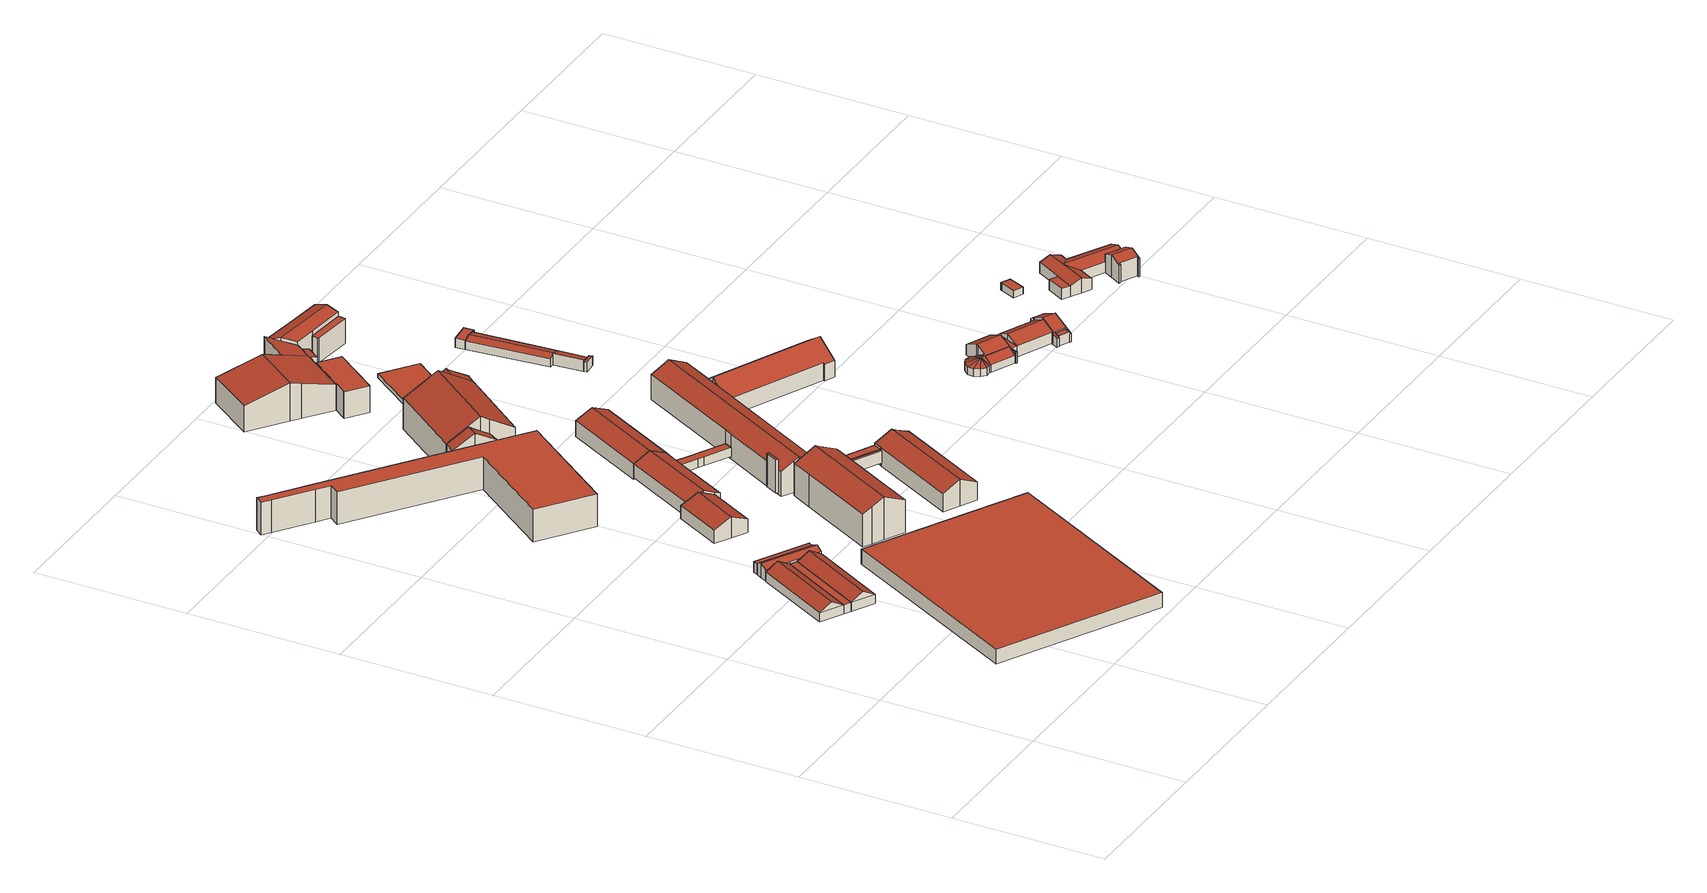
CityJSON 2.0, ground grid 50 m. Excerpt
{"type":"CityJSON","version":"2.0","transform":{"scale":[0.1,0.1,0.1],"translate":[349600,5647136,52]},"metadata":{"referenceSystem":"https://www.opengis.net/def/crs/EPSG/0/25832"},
"CityObjects":{
"building1":{"type":"Building","attributes":{"Geometrietyp2DReferenz":"3000","Gemeindeschluessel":"05315000","function":"31001_2741","roofType":"3100","measuredHeight":5.36,"storeysAboveGround":1},"address":[{"country":"Germany","locality":"Köln","thoroughfareNumber":"10","thoroughfareName":"Carl-von-Linné-Weg"}],"geometry":[{"type":"Solid","lod":"2","boundaries":[[[[0,1,2,3]],[[4,5,1,0]],[[6,7,5,4]],[[3,2,7,6]],[[0,8,4]],[[6,9,3]],[[3,9,8,0]],[[4,8,9,6]],[[1,5,7,2]]]],"semantics":{"surfaces":[{"type":"WallSurface"},{"type":"RoofSurface"},{"type":"GroundSurface"}],"values":[[0,0,0,0,0,0,1,1,2]]}}]},
"building2":{"type":"Building","attributes":{"Geometrietyp2DReferenz":"3000","Gemeindeschluessel":"05315000","function":"31001_2741","roofType":"1000","measuredHeight":3.08},"address":[{"country":"Germany","locality":"Köln","thoroughfareNumber":"10","thoroughfareName":"Carl-von-Linné-Weg"}],"geometry":[{"type":"Solid","lod":"2","boundaries":[[[[10,11,12,3]],[[13,14,11,10]],[[0,15,14,13]],[[3,12,15,0]],[[13,10,3,0]],[[11,14,15,12]]]],"semantics":{"surfaces":[{"type":"WallSurface"},{"type":"RoofSurface"},{"type":"GroundSurface"}],"values":[[0,0,0,0,1,2]]}}]},
"building3":{"type":"Building","attributes":{"Geometrietyp2DReferenz":"3000","Gemeindeschluessel":"05315000","function":"31001_2741","roofType":"3100","measuredHeight":5.38,"storeysAboveGround":1},"address":[{"country":"Germany","locality":"Köln","thoroughfareNumber":"10","thoroughfareName":"Carl-von-Linné-Weg"}],"geometry":[{"type":"Solid","lod":"2","boundaries":[[[[16,17,18,19]],[[13,20,17,16]],[[10,21,20,13]],[[19,18,21,10]],[[16,22,13]],[[10,23,19]],[[19,23,22,16]],[[13,22,23,10]],[[17,20,21,18]]]],"semantics":{"surfaces":[{"type":"WallSurface"},{"type":"RoofSurface"},{"type":"GroundSurface"}],"values":[[0,0,0,0,0,0,1,1,2]]}}]},
"building4":{"type":"Building","attributes":{"Geometrietyp2DReferenz":"3000","Gemeindeschluessel":"05315000","function":"31001_2000","roofType":"3100","measuredHeight":4.82,"storeysAboveGround":1},"address":[{"country":"Germany","locality":"Köln","thoroughfareNumber":"10","thoroughfareName":"Carl-von-Linné-Weg"}],"geometry":[{"type":"Solid","lod":"2","boundaries":[[[[24,25,12,26]],[[27,28,25,24]],[[29,30,28,27]],[[31,32,30,29]],[[33,34,32,31]],[[35,36,34,33]],[[37,11,36,35]],[[26,12,11,37]],[[24,26,37,35,33,27]],[[31,29,27,33]],[[25,28,30,32,34,36,11,12]]]],"semantics":{"surfaces":[{"type":"WallSurface"},{"type":"RoofSurface"},{"type":"GroundSurface"}],"values":[[0,0,0,0,0,0,0,0,1,1,2]]}}]},
"building5":{"type":"Building","attributes":{"Geometrietyp2DReferenz":"3000","Gemeindeschluessel":"05315000","function":"31001_2000","roofType":"1000","measuredHeight":3.41,"storeysAboveGround":1},"address":[{"country":"Germany","locality":"Köln","thoroughfareNumber":"10","thoroughfareName":"Carl-von-Linné-Weg"}],"geometry":[{"type":"Solid","lod":"2","boundaries":[[[[38,39,40,41]],[[42,32,39,38]],[[43,30,32,42]],[[41,40,30,43]],[[42,38,41,43]],[[39,32,30,40]]]],"semantics":{"surfaces":[{"type":"WallSurface"},{"type":"RoofSurface"},{"type":"GroundSurface"}],"values":[[0,0,0,0,1,2]]}}]},
"building6":{"type":"Building","attributes":{"Geometrietyp2DReferenz":"3000","Gemeindeschluessel":"05315000","function":"31001_2740","roofType":"1000","measuredHeight":4.87,"storeysAboveGround":1},"address":[{"country":"Germany","locality":"Köln","thoroughfareNumber":"10","thoroughfareName":"Carl-von-Linné-Weg"}],"geometry":[{"type":"Solid","lod":"2","boundaries":[[[[44,45,46,47]],[[48,49,45,44]],[[50,51,49,48]],[[47,46,51,50]],[[48,44,47,50]],[[45,49,51,46]]]],"semantics":{"surfaces":[{"type":"WallSurface"},{"type":"RoofSurface"},{"type":"GroundSurface"}],"values":[[0,0,0,0,1,2]]}}]},
"building7":{"type":"Building","attributes":{"Geometrietyp2DReferenz":"3000","Gemeindeschluessel":"05315000","function":"31001_3024","roofType":"1000","measuredHeight":10.84,"storeysAboveGround":2},"address":[{"country":"Germany","locality":"Köln","thoroughfareNumber":"10","thoroughfareName":"Carl-von-Linné-Weg"}],"geometry":[{"type":"Solid","lod":"2","boundaries":[[[[52,53,54,55]],[[56,57,53,52]],[[58,59,57,56]],[[60,61,59,58]],[[62,63,61,60]],[[64,65,63,62]],[[66,67,65,64]],[[68,69,67,66]],[[70,71,69,68]],[[72,73,71,70]],[[74,75,73,72]],[[76,77,75,74]],[[78,79,77,76]],[[55,54,79,78]],[[76,74,72,70,68,66,64,62,60,58,56,52,55,78]],[[53,57,59,61,63,65,67,69,71,73,75,77,79,54]]]],"semantics":{"surfaces":[{"type":"WallSurface"},{"type":"RoofSurface"},{"type":"GroundSurface"}],"values":[[0,0,0,0,0,0,0,0,0,0,0,0,0,0,1,2]]}}]},
"building8":{"type":"Building","attributes":{"Geometrietyp2DReferenz":"3000","Gemeindeschluessel":"05315000","function":"31001_3020","roofType":"3100","measuredHeight":7.09,"storeysAboveGround":1},"address":[{"country":"Germany","locality":"Köln","thoroughfareNumber":"10","thoroughfareName":"Carl-von-Linné-Weg"}],"geometry":[{"type":"Solid","lod":"2","boundaries":[[[[80,81,82,83]],[[84,85,81,80]],[[86,87,85,84]],[[88,89,87,86]],[[90,91,89,88]],[[92,93,91,90]],[[94,95,93,92]],[[83,82,95,94]],[[88,86,84,80,83,90]],[[94,92,90,83]],[[81,85,87,89,91,93,95,82]]]],"semantics":{"surfaces":[{"type":"WallSurface"},{"type":"RoofSurface"},{"type":"GroundSurface"}],"values":[[0,0,0,0,0,0,0,0,1,1,2]]}}]},
"building9":{"type":"Building","attributes":{"Geometrietyp2DReferenz":"3000","Gemeindeschluessel":"05315000","function":"31001_3020","roofType":"3100","measuredHeight":7.2,"storeysAboveGround":1},"address":[{"country":"Germany","locality":"Köln","thoroughfareNumber":"10","thoroughfareName":"Carl-von-Linné-Weg"}],"geometry":[{"type":"Solid","lod":"2","boundaries":[[[[96,97,98,99]],[[100,101,97,96]],[[102,103,101,100]],[[104,105,103,102]],[[106,107,105,104]],[[108,109,107,106]],[[110,111,109,108]],[[112,113,111,110]],[[114,115,113,112]],[[99,98,115,114]],[[108,106,104,102,110]],[[100,96,99,114,112,110,102]],[[97,101,103,105,107,109,111,113,115,98]]]],"semantics":{"surfaces":[{"type":"WallSurface"},{"type":"RoofSurface"},{"type":"GroundSurface"}],"values":[[0,0,0,0,0,0,0,0,0,0,1,1,2]]}}]},
"building10":{"type":"Building","attributes":{"Gemeindeschluessel":"05315000","Geometrietyp2DReferenz":"3000","function":"31001_3020"},"address":[{"country":"Germany","locality":"Köln","thoroughfareNumber":"10","thoroughfareName":"Carl-von-Linné-Weg"}],"children":["building10-1","building10-2"]},
"building10-1":{"type":"BuildingPart","attributes":{"roofType":"3100","measuredHeight":14.28,"storeysAboveGround":2},"parents":["building10"],"geometry":[{"type":"MultiSurface","lod":"2","boundaries":[[[116,117,118,119]],[[120,121,117,116]],[[122,123,121,120]],[[124,125,123,122]],[[126,127,125,124]],[[128,129,127,126]],[[130,131,129,128]],[[132,133,134,135]],[[119,118,133,132]],[[119,132,135,130,128,116]],[[126,124,122,120,116,128]],[[117,121,123,125,127,129,131,134,133,118]],[[136,137,134,131]],[[130,135,138,139]],[[137,136,139,138]]],"semantics":{"surfaces":[{"type":"WallSurface"},{"type":"RoofSurface"},{"type":"GroundSurface"},{"type":"ClosureSurface"}],"values":[0,0,0,0,0,0,0,0,0,1,1,2,0,0,3]}}]},
"building10-2":{"type":"BuildingPart","attributes":{"roofType":"1000","measuredHeight":4.74,"storeysAboveGround":2},"address":[{"country":"Germany","locality":"Köln","thoroughfareNumber":"10","thoroughfareName":"Carl-von-Linné-Weg"}],"parents":["building10"],"geometry":[{"type":"Solid","lod":"2","boundaries":[[[[140,141,142,143]],[[138,137,141,140]],[[143,142,136,139]],[[138,140,143,139]],[[141,137,136,142]],[[138,139,136,137]]]],"semantics":{"surfaces":[{"type":"WallSurface"},{"type":"RoofSurface"},{"type":"GroundSurface"},{"type":"ClosureSurface"}],"values":[[0,0,0,1,2,3]]}}]},
"building11":{"type":"Building","attributes":{"Geometrietyp2DReferenz":"3000","Gemeindeschluessel":"05315000","function":"31001_2000","roofType":"1000","measuredHeight":2.87,"storeysAboveGround":1},"address":[{"country":"Germany","locality":"Köln","thoroughfareNumber":"10","thoroughfareName":"Carl-von-Linné-Weg"}],"geometry":[{"type":"Solid","lod":"2","boundaries":[[[[144,145,146,147]],[[148,149,145,144]],[[150,151,149,148]],[[152,153,151,150]],[[154,155,153,152]],[[156,157,155,154]],[[158,159,157,156]],[[147,146,159,158]],[[156,154,152,150,148,144,147,158]],[[145,149,151,153,155,157,159,146]]]],"semantics":{"surfaces":[{"type":"WallSurface"},{"type":"RoofSurface"},{"type":"GroundSurface"}],"values":[[0,0,0,0,0,0,0,0,1,2]]}}]},
"building12":{"type":"Building","attributes":{"Gemeindeschluessel":"05315000","Geometrietyp2DReferenz":"3000","function":"31001_3024"},"address":[{"country":"Germany","locality":"Köln","thoroughfareNumber":"10","thoroughfareName":"Carl-von-Linné-Weg"}],"children":["building12-1","building12-2","building12-3"]},
"building12-1":{"type":"BuildingPart","attributes":{"roofType":"3100","measuredHeight":16.91,"storeysAboveGround":2},"parents":["building12"],"geometry":[{"type":"MultiSurface","lod":"2","boundaries":[[[160,161,162,163]],[[164,165,161,160]],[[166,167,168,169]],[[170,171,167,166]],[[164,160,163,172,173]],[[170,166,169,173,172]],[[174,162,161,165,175,168,167,171]],[[170,172,176,177]],[[177,176,174,171]],[[172,163,178,176]],[[162,179,178,163]],[[176,178,179,174]],[[164,173,180,181]],[[180,175,165,181]],[[173,169,182,180]],[[175,180,182,183]],[[182,169,168,183]]],"semantics":{"surfaces":[{"type":"WallSurface"},{"type":"RoofSurface"},{"type":"GroundSurface"},{"type":"ClosureSurface"}],"values":[0,0,0,0,1,1,2,0,3,0,3,3,0,3,0,3,3]}}]},
"building12-2":{"type":"BuildingPart","attributes":{"roofType":"3100","measuredHeight":14.49,"storeysAboveGround":2},"parents":["building12"],"geometry":[{"type":"MultiSurface","lod":"2","boundaries":[[[184,185,186,187]],[[188,189,185,184]],[[163,162,189,188]],[[187,186,171,177]],[[163,188,184,178]],[[187,177,178,184]],[[185,189,162,179,171,186]],[[163,178,179,162]],[[176,177,171,174]],[[178,176,174,179]]],"semantics":{"surfaces":[{"type":"WallSurface"},{"type":"RoofSurface"},{"type":"GroundSurface"},{"type":"ClosureSurface"}],"values":[0,0,0,0,1,1,2,3,3,3]}}]},
"building12-3":{"type":"BuildingPart","attributes":{"roofType":"3100","measuredHeight":14.48,"storeysAboveGround":2},"parents":["building12"],"geometry":[{"type":"MultiSurface","lod":"2","boundaries":[[[190,191,165,181]],[[192,193,191,190]],[[194,195,193,192]],[[196,197,195,194]],[[198,199,197,196]],[[169,168,199,198]],[[169,198,196,194,182]],[[192,190,181,182,194]],[[165,191,193,195,197,199,168,183]],[[180,181,165,175]],[[182,180,175,183]],[[168,169,182,183]]],"semantics":{"surfaces":[{"type":"WallSurface"},{"type":"RoofSurface"},{"type":"GroundSurface"},{"type":"ClosureSurface"}],"values":[0,0,0,0,0,0,1,1,2,3,3,3]}}]},
"building13":{"type":"Building","attributes":{"Geometrietyp2DReferenz":"3000","Gemeindeschluessel":"05315000","function":"31001_3024","roofType":"3100","measuredHeight":7.91,"storeysAboveGround":1},"address":[{"country":"Germany","locality":"Köln","thoroughfareNumber":"10","thoroughfareName":"Carl-von-Linné-Weg"}],"geometry":[{"type":"Solid","lod":"2","boundaries":[[[[112,200,201,202]],[[108,203,200,112]],[[204,205,203,108]],[[202,201,205,204]],[[112,110,108]],[[204,206,202]],[[202,206,110,112]],[[108,110,206,204]],[[200,203,205,201]]]],"semantics":{"surfaces":[{"type":"WallSurface"},{"type":"RoofSurface"},{"type":"GroundSurface"}],"values":[[0,0,0,0,0,0,1,1,2]]}}]},
"building14":{"type":"Building","attributes":{"Geometrietyp2DReferenz":"3000","Gemeindeschluessel":"05315000","function":"31001_3020","roofType":"3100","measuredHeight":8.75,"storeysAboveGround":1},"address":[{"country":"Germany","locality":"Köln","thoroughfareNumber":"10","thoroughfareName":"Carl-von-Linné-Weg"}],"geometry":[{"type":"Solid","lod":"2","boundaries":[[[[207,208,209,210]],[[211,212,208,207]],[[213,214,212,211]],[[215,216,214,213]],[[217,218,216,215]],[[219,220,218,217]],[[221,222,220,219]],[[223,224,222,221]],[[225,226,224,223]],[[227,228,226,225]],[[210,209,228,227]],[[219,217,215,213,211,221]],[[207,210,227,225,223,221,211]],[[208,212,214,216,218,220,222,224,226,228,209]]]],"semantics":{"surfaces":[{"type":"WallSurface"},{"type":"RoofSurface"},{"type":"GroundSurface"}],"values":[[0,0,0,0,0,0,0,0,0,0,0,1,1,2]]}}]},
"building15":{"type":"Building","attributes":{"Gemeindeschluessel":"05315000","Geometrietyp2DReferenz":"3000","function":"31001_3020"},"address":[{"country":"Germany","locality":"Köln","thoroughfareNumber":"10","thoroughfareName":"Carl-von-Linné-Weg"}],"children":["building15-1","building15-2"]},
"building15-1":{"type":"BuildingPart","attributes":{"roofType":"1000","measuredHeight":4.01,"storeysAboveGround":1},"parents":["building15"],"geometry":[{"type":"MultiSurface","lod":"2","boundaries":[[[229,230,231,232]],[[233,234,230,229]],[[235,236,234,233]],[[233,229,232,235]],[[230,234,236,231]],[[235,232,237,238]],[[231,236,238,237]]],"semantics":{"surfaces":[{"type":"WallSurface"},{"type":"RoofSurface"},{"type":"GroundSurface"},{"type":"ClosureSurface"}],"values":[0,0,0,1,2,0,3]}}]},
"building15-2":{"type":"BuildingPart","attributes":{"roofType":"2100","measuredHeight":4.12,"storeysAboveGround":1},"address":[{"country":"Germany","locality":"Köln","thoroughfareNumber":"10","thoroughfareName":"Carl-von-Linné-Weg"}],"parents":["building15"],"geometry":[{"type":"MultiSurface","lod":"2","boundaries":[[[239,240,241,238]],[[242,243,240,239]],[[237,244,243,242]],[[242,239,238,237]],[[240,243,244,241]],[[231,236,241,244]],[[237,238,236,231]]],"semantics":{"surfaces":[{"type":"WallSurface"},{"type":"RoofSurface"},{"type":"GroundSurface"},{"type":"ClosureSurface"}],"values":[0,0,0,1,2,0,3]}}]},
"building16":{"type":"Building","attributes":{"name":"Max-Planck-Institut","Gemeindeschluessel":"05315000","Geometrietyp2DReferenz":"3000","function":"31001_3020"},"address":[{"country":"Germany","locality":"Köln","thoroughfareNumber":"10","thoroughfareName":"Carl-von-Linné-Weg"}],"children":["building16-1","building16-2"]},
"building16-1":{"type":"BuildingPart","attributes":{"roofType":"3100","measuredHeight":11.26,"storeysAboveGround":2},"parents":["building16"],"geometry":[{"type":"MultiSurface","lod":"2","boundaries":[[[245,246,247,248]],[[249,250,246,245]],[[251,252,250,249]],[[253,254,252,251]],[[255,256,254,253]],[[257,258,259,260]],[[261,262,258,257]],[[263,264,262,261]],[[265,266,264,263]],[[267,268,266,265]],[[269,270,268,267]],[[271,272,270,269]],[[248,247,272,271]],[[245,248,271,269,267,265,249]],[[263,261,257,260,255,253,251,249,265]],[[246,250,252,254,256,259,258,262,264,266,268,270,272,247]],[[273,274,259,256]],[[255,260,274,273]]],"semantics":{"surfaces":[{"type":"WallSurface"},{"type":"RoofSurface"},{"type":"GroundSurface"},{"type":"ClosureSurface"}],"values":[0,0,0,0,0,0,0,0,0,0,0,0,0,1,1,2,0,3]}}]},
"building16-2":{"type":"BuildingPart","attributes":{"roofType":"1000","measuredHeight":11.03,"storeysAboveGround":2},"address":[{"country":"Germany","locality":"Köln","thoroughfareNumber":"10","thoroughfareName":"Carl-von-Linné-Weg"}],"parents":["building16"],"geometry":[{"type":"MultiSurface","lod":"2","boundaries":[[[275,274,276,277]],[[278,279,273,280]],[[277,276,279,278]],[[280,275,277,278]],[[274,273,279,276]],[[275,280,255,260]],[[273,274,260,255]]],"semantics":{"surfaces":[{"type":"WallSurface"},{"type":"RoofSurface"},{"type":"GroundSurface"},{"type":"ClosureSurface"}],"values":[0,0,0,1,2,0,3]}}]},
"building17":{"type":"Building","attributes":{"Gemeindeschluessel":"05315000","Geometrietyp2DReferenz":"3000","function":"31001_1110"},"address":[{"country":"Germany","locality":"Köln","thoroughfareNumber":"10","thoroughfareName":"Carl-von-Linné-Weg"}],"children":["building17-1","building17-2","building17-3","building17-4","building17-5","building17-6"]},
"building17-1":{"type":"BuildingPart","attributes":{"roofType":"3100","measuredHeight":12.75,"storeysAboveGround":1},"parents":["building17"],"geometry":[{"type":"MultiSurface","lod":"2","boundaries":[[[281,282,283,284]],[[285,286,282,281]],[[287,288,286,285]],[[289,290,288,287]],[[291,292,290,289]],[[293,294,292,291]],[[295,296,294,293]],[[297,298,296,295]],[[299,300,301,302]],[[291,289,287,293]],[[285,281,284,299,302,303,297,295,293,287]],[[282,286,288,290,292,294,296,298,304,301,300,283]],[[297,303,305,306]],[[304,298,306,305]],[[303,302,307,308]],[[301,304,308,307]],[[299,284,283,300]]],"semantics":{"surfaces":[{"type":"WallSurface"},{"type":"RoofSurface"},{"type":"GroundSurface"},{"type":"ClosureSurface"}],"values":[0,0,0,0,0,0,0,0,0,1,1,2,0,3,0,3,3]}}]},
"building17-2":{"type":"BuildingPart","attributes":{"roofType":"3100","measuredHeight":10.73,"storeysAboveGround":1},"parents":["building17"],"geometry":[{"type":"MultiSurface","lod":"2","boundaries":[[[309,310,311,312]],[[313,314,310,309]],[[315,316,317,318]],[[319,320,321,322]],[[323,324,320,319]],[[325,326,324,323]],[[312,311,326,325]],[[315,318,313,309,327]],[[312,325,323,319,322,327,309]],[[310,314,317,316,328,321,320,324,326,311]],[[313,318,329,330]],[[317,314,330,329]],[[315,327,331,332]],[[332,331,328,316]],[[327,333,331]],[[331,333,322,321,328]]],"semantics":{"surfaces":[{"type":"WallSurface"},{"type":"RoofSurface"},{"type":"GroundSurface"},{"type":"ClosureSurface"}],"values":[0,0,0,0,0,0,0,1,1,2,0,3,0,3,0,3]}}]},
"building17-3":{"type":"BuildingPart","attributes":{"roofType":"2100","measuredHeight":10.84,"storeysAboveGround":1},"parents":["building17"],"geometry":[{"type":"MultiSurface","lod":"2","boundaries":[[[334,321,298,306]],[[335,336,316,332]],[[335,332,334,306,305]],[[321,316,336,304,298]],[[334,333,322]],[[331,332,316,328]],[[322,333,331,328,321]],[[335,305,304,336]],[[305,306,298,304]]],"semantics":{"surfaces":[{"type":"WallSurface"},{"type":"RoofSurface"},{"type":"GroundSurface"},{"type":"ClosureSurface"}],"values":[0,0,1,2,0,3,3,3,3]}}]},
"building17-4":{"type":"BuildingPart","attributes":{"roofType":"1000","measuredHeight":8.26,"storeysAboveGround":1},"parents":["building17"],"geometry":[{"type":"Solid","lod":"2","boundaries":[[[[337,338,339,340]],[[341,342,338,337]],[[343,344,342,341]],[[345,346,344,343]],[[347,348,346,345]],[[329,317,348,347]],[[349,350,314,330]],[[351,352,350,349]],[[340,339,352,351]],[[349,330,329,347,345,343,341,337,340,351]],[[338,342,344,346,348,317,314,350,352,339]],[[329,330,314,317]]]],"semantics":{"surfaces":[{"type":"WallSurface"},{"type":"RoofSurface"},{"type":"GroundSurface"},{"type":"ClosureSurface"}],"values":[[0,0,0,0,0,0,0,0,0,1,2,3]]}}]},
"building17-5":{"type":"BuildingPart","attributes":{"roofType":"2100","measuredHeight":8.5,"storeysAboveGround":1},"parents":["building17"],"geometry":[{"type":"MultiSurface","lod":"2","boundaries":[[[353,354,336,335]],[[355,356,354,353]],[[307,301,356,355]],[[353,335,308,307,355]],[[304,336,354,356,301]],[[307,308,304,301]],[[308,335,305]],[[336,304,305,335]]],"semantics":{"surfaces":[{"type":"WallSurface"},{"type":"RoofSurface"},{"type":"GroundSurface"},{"type":"ClosureSurface"}],"values":[0,0,0,1,2,3,0,3]}}]},
"building17-6":{"type":"BuildingPart","attributes":{"roofType":"1000","measuredHeight":8.93,"storeysAboveGround":1},"parents":["building17"],"geometry":[{"type":"MultiSurface","lod":"2","boundaries":[[[357,358,359,360]],[[361,362,358,357]],[[363,364,362,361]],[[365,366,364,363]],[[367,368,366,365]],[[369,370,368,367]],[[371,372,370,369]],[[373,283,372,371]],[[374,375,300,376]],[[377,378,375,374]],[[379,380,378,377]],[[381,382,380,379]],[[360,359,382,381]],[[379,377,374,376,373,371,369,367,365,363,361,357,360,381]],[[358,362,364,366,368,370,372,283,300,375,378,380,382,359]],[[373,376,299,284]],[[300,283,284,299]]],"semantics":{"surfaces":[{"type":"WallSurface"},{"type":"RoofSurface"},{"type":"GroundSurface"},{"type":"ClosureSurface"}],"values":[0,0,0,0,0,0,0,0,0,0,0,0,0,1,2,0,3]}}]},
"building18":{"type":"Building","attributes":{"Gemeindeschluessel":"05315000","Geometrietyp2DReferenz":"3000","function":"31001_3024"},"address":[{"country":"Germany","locality":"Köln","thoroughfareNumber":"10","thoroughfareName":"Carl-von-Linné-Weg"}],"children":["building18-1","building18-2"]},
"building18-1":{"type":"BuildingPart","attributes":{"roofType":"1000","measuredHeight":1.26,"storeysAboveGround":2},"parents":["building18"],"geometry":[{"type":"Solid","lod":"2","boundaries":[[[[383,384,385,386]],[[387,388,384,383]],[[389,390,388,387]],[[391,392,390,389]],[[393,394,392,391]],[[389,387,383,386,393,391]],[[385,384,388,390,392,394]],[[393,386,385,394]]]],"semantics":{"surfaces":[{"type":"WallSurface"},{"type":"RoofSurface"},{"type":"GroundSurface"},{"type":"ClosureSurface"}],"values":[[0,0,0,0,0,1,2,3]]}}]},
"building18-2":{"type":"BuildingPart","attributes":{"roofType":"1000","measuredHeight":5.72,"storeysAboveGround":2},"address":[{"country":"Germany","locality":"Köln","thoroughfareNumber":"10","thoroughfareName":"Carl-von-Linné-Weg"}],"parents":["building18"],"geometry":[{"type":"MultiSurface","lod":"2","boundaries":[[[395,396,394,397]],[[398,399,396,395]],[[400,385,399,398]],[[395,397,400,398]],[[394,396,399,385]],[[400,397,393,386]],[[394,385,386,393]]],"semantics":{"surfaces":[{"type":"WallSurface"},{"type":"RoofSurface"},{"type":"GroundSurface"},{"type":"ClosureSurface"}],"values":[0,0,0,1,2,0,3]}}]},
"building19":{"type":"Building","attributes":{"Geometrietyp2DReferenz":"3000","Gemeindeschluessel":"05315000","function":"51009_1610","roofType":"1000","measuredHeight":3.27},"geometry":[{"type":"Solid","lod":"2","boundaries":[[[[401,402,403,404]],[[405,406,402,401]],[[407,408,406,405]],[[409,410,408,407]],[[411,412,410,409]],[[404,403,412,411]],[[409,407,405,401,404,411]],[[402,406,408,410,412,403]]]],"semantics":{"surfaces":[{"type":"WallSurface"},{"type":"RoofSurface"},{"type":"GroundSurface"}],"values":[[0,0,0,0,0,0,1,2]]}}]},
"building20":{"type":"Building","attributes":{"Geometrietyp2DReferenz":"3000","Gemeindeschluessel":"05315000","function":"31001_2000","roofType":"1000","measuredHeight":3.27},"address":[{"country":"Germany","locality":"Köln","thoroughfareNumber":"10","thoroughfareName":"Carl-von-Linné-Weg"}],"geometry":[{"type":"Solid","lod":"2","boundaries":[[[[405,406,402,401]],[[407,408,406,405]],[[409,410,408,407]],[[411,412,410,409]],[[401,402,412,411]],[[409,407,405,401,411]],[[406,408,410,412,402]]]],"semantics":{"surfaces":[{"type":"WallSurface"},{"type":"RoofSurface"},{"type":"GroundSurface"}],"values":[[0,0,0,0,0,1,2]]}}]},
"building21":{"type":"Building","attributes":{"Geometrietyp2DReferenz":"3000","Gemeindeschluessel":"05315000","function":"31001_3020","roofType":"3100","measuredHeight":10.24,"storeysAboveGround":1},"address":[{"country":"Germany","locality":"Köln","thoroughfareNumber":"10","thoroughfareName":"Carl-von-Linné-Weg"}],"geometry":[{"type":"Solid","lod":"2","boundaries":[[[[413,414,415,416]],[[417,418,414,413]],[[419,420,418,417]],[[421,422,420,419]],[[423,424,422,421]],[[425,426,424,423]],[[427,428,426,425]],[[416,415,428,427]],[[416,427,425,423,421,413]],[[419,417,413,421]],[[414,418,420,422,424,426,428,415]]]],"semantics":{"surfaces":[{"type":"WallSurface"},{"type":"RoofSurface"},{"type":"GroundSurface"}],"values":[[0,0,0,0,0,0,0,0,1,1,2]]}}]},
"building22":{"type":"Building","attributes":{"Gemeindeschluessel":"05315000","Geometrietyp2DReferenz":"3000","function":"31001_2000"},"address":[{"country":"Germany","locality":"Köln","thoroughfareNumber":"10","thoroughfareName":"Carl-von-Linné-Weg"}],"children":["building22-1","building22-2"]},
"building22-1":{"type":"BuildingPart","attributes":{"roofType":"3100","measuredHeight":3.47},"parents":["building22"],"geometry":[{"type":"Solid","lod":"2","boundaries":[[[[429,430,431,432]],[[433,434,430,429]],[[435,436,434,433]],[[437,438,436,435]],[[439,440,438,437]],[[441,442,440,439]],[[433,429,432,443,435]],[[441,439,437,435,443]],[[431,430,434,436,438,440,442,444]],[[443,432,431,444]],[[442,441,443,444]]]],"semantics":{"surfaces":[{"type":"WallSurface"},{"type":"RoofSurface"},{"type":"GroundSurface"},{"type":"ClosureSurface"}],"values":[[0,0,0,0,0,0,1,1,2,3,3]]}}]},
"building22-2":{"type":"BuildingPart","attributes":{"roofType":"2100","measuredHeight":3.79},"parents":["building22"],"geometry":[{"type":"MultiSurface","lod":"2","boundaries":[[[445,402,442,446]],[[447,412,402,445]],[[448,431,412,447]],[[445,446,448,447]],[[442,402,412,431]],[[448,446,441,443,432]],[[432,443,444,431]],[[443,441,442,444]]],"semantics":{"surfaces":[{"type":"WallSurface"},{"type":"RoofSurface"},{"type":"GroundSurface"},{"type":"ClosureSurface"}],"values":[0,0,0,1,2,0,3,3]}}]},
"building23":{"type":"Building","attributes":{"Geometrietyp2DReferenz":"3000","Gemeindeschluessel":"05315000","function":"31001_2523","roofType":"1000","measuredHeight":3.09},"address":[{"country":"Germany","locality":"Köln","thoroughfareNumber":"10","thoroughfareName":"Carl-von-Linné-Weg"}],"geometry":[{"type":"Solid","lod":"2","boundaries":[[[[449,450,451,452]],[[453,454,450,449]],[[455,456,454,453]],[[457,458,456,455]],[[459,460,458,457]],[[452,451,460,459]],[[457,455,453,449,452,459]],[[450,454,456,458,460,451]]]],"semantics":{"surfaces":[{"type":"WallSurface"},{"type":"RoofSurface"},{"type":"GroundSurface"}],"values":[[0,0,0,0,0,0,1,2]]}}]},
"building24":{"type":"Building","attributes":{"Gemeindeschluessel":"05315000","Geometrietyp2DReferenz":"3000","function":"31001_1010"},"address":[{"country":"Germany","locality":"Köln","thoroughfareNumber":"12","thoroughfareName":"Egelspfad"}],"children":["building24-1","building24-2","building24-3","building24-4"]},
"building24-1":{"type":"BuildingPart","attributes":{"roofType":"3500","measuredHeight":4.33,"storeysAboveGround":1},"parents":["building24"],"geometry":[{"type":"Solid","lod":"2","boundaries":[[[[461,462,463,464]],[[465,466,462,461]],[[467,468,466,465]],[[469,470,468,467]],[[471,472,473,474]],[[475,476,472,471]],[[477,478,476,475]],[[464,463,478,477]],[[464,479,461]],[[461,479,465]],[[465,479,467]],[[467,479,469]],[[474,479,471]],[[471,479,475]],[[475,479,477]],[[477,479,464]],[[462,466,468,470,473,472,476,478,463]],[[474,473,470,469]],[[469,479,474]]]],"semantics":{"surfaces":[{"type":"WallSurface"},{"type":"RoofSurface"},{"type":"GroundSurface"},{"type":"ClosureSurface"}],"values":[[0,0,0,0,0,0,0,0,1,1,1,1,1,1,1,1,2,3,3]]}}]},
"building24-2":{"type":"BuildingPart","attributes":{"roofType":"2100","measuredHeight":3.83,"storeysAboveGround":1},"parents":["building24"],"geometry":[{"type":"MultiSurface","lod":"2","boundaries":[[[480,481,482,483]],[[484,485,481,480]],[[483,482,486,487]],[[484,480,483,487]],[[481,485,486,482]],[[488,487,486,485]],[[484,487,488]]],"semantics":{"surfaces":[{"type":"WallSurface"},{"type":"RoofSurface"},{"type":"GroundSurface"},{"type":"ClosureSurface"}],"values":[0,0,0,1,2,3,3]}}]},
"building24-3":{"type":"BuildingPart","attributes":{"roofType":"5000","measuredHeight":4.33,"storeysAboveGround":1},"parents":["building24"],"geometry":[{"type":"MultiSurface","lod":"2","boundaries":[[[474,473,489,490]],[[487,486,470,469]],[[490,491,479,474]],[[469,479,491,487]],[[473,470,486,489]],[[469,470,473,474]],[[488,492,493,485]],[[487,488,485,486]],[[492,490,489,493]],[[474,479,469]],[[494,492,488,484,491]],[[488,487,484]],[[492,494,490]]],"semantics":{"surfaces":[{"type":"WallSurface"},{"type":"RoofSurface"},{"type":"GroundSurface"},{"type":"ClosureSurface"}],"values":[0,0,1,1,2,3,0,3,3,3,0,3,3]}}]},
"building24-4":{"type":"BuildingPart","attributes":{"roofType":"2100","measuredHeight":4.33,"storeysAboveGround":1},"parents":["building24"],"geometry":[{"type":"MultiSurface","lod":"2","boundaries":[[[495,496,493,494]],[[497,498,496,495]],[[490,489,498,497]],[[497,495,494,490]],[[496,498,489,493]],[[490,492,493,489]],[[494,492,490]]],"semantics":{"surfaces":[{"type":"WallSurface"},{"type":"RoofSurface"},{"type":"GroundSurface"},{"type":"ClosureSurface"}],"values":[0,0,0,1,2,3,3]}}]},
"building25":{"type":"Building","attributes":{"Gemeindeschluessel":"05315000","Geometrietyp2DReferenz":"3000","function":"31001_1010"},"address":[{"country":"Germany","locality":"Köln","thoroughfareNumber":"12","thoroughfareName":"Egelspfad"}],"children":["building25-1","building25-2","building25-3"]},
"building25-1":{"type":"BuildingPart","attributes":{"roofType":"3100","measuredHeight":5.81,"storeysAboveGround":1},"parents":["building25"],"geometry":[{"type":"MultiSurface","lod":"2","boundaries":[[[499,500,501,502]],[[503,504,500,499]],[[505,506,507,508]],[[509,510,506,505]],[[511,512,510,509]],[[513,514,512,511]],[[515,516,514,513]],[[502,501,516,515]],[[503,499,502,515,513,517]],[[511,509,505,508,517,513]],[[500,504,518,507,506,510,512,514,516,501]],[[517,519,503]],[[519,518,504,503]],[[517,508,520,519]],[[518,519,520,507]]],"semantics":{"surfaces":[{"type":"WallSurface"},{"type":"RoofSurface"},{"type":"GroundSurface"},{"type":"ClosureSurface"}],"values":[0,0,0,0,0,0,0,0,1,1,2,0,3,0,3]}}]},
"building25-2":{"type":"BuildingPart","attributes":{"roofType":"3100","measuredHeight":5.77,"storeysAboveGround":1},"parents":["building25"],"geometry":[{"type":"MultiSurface","lod":"2","boundaries":[[[521,485,493,522]],[[523,481,485,521]],[[524,482,481,523]],[[525,526,482,524]],[[527,528,526,525]],[[529,530,528,527]],[[531,532,530,529]],[[533,534,532,531]],[[535,536,534,533]],[[522,493,496,537]],[[524,523,521,522,537,538,539,525]],[[535,533,531,529,527,525,539]],[[485,481,482,526,528,530,532,534,536,540,541,496,493]],[[539,542,543,535]],[[543,542,540,536]],[[539,544,542]],[[542,544,538,541,540]],[[538,537,496,541]]],"semantics":{"surfaces":[{"type":"WallSurface"},{"type":"RoofSurface"},{"type":"GroundSurface"},{"type":"ClosureSurface"}],"values":[0,0,0,0,0,0,0,0,0,0,1,1,2,0,3,0,3,3]}}]},
"building25-3":{"type":"BuildingPart","attributes":{"roofType":"1000","measuredHeight":3.78,"storeysAboveGround":1},"parents":["building25"],"geometry":[{"type":"MultiSurface","lod":"2","boundaries":[[[545,546,547,548]],[[549,550,546,545]],[[551,498,550,549]],[[552,496,498,551]],[[553,534,536,543]],[[520,507,534,553]],[[548,547,504,503]],[[520,553,543,554,552,551,549,545,548,503]],[[546,550,498,496,541,536,534,507,504,547]],[[552,554,538,537]],[[541,496,537,538]],[[554,544,538]],[[542,543,536,540]],[[538,544,542,540,541]],[[504,518,519,503]],[[520,519,518,507]]],"semantics":{"surfaces":[{"type":"WallSurface"},{"type":"RoofSurface"},{"type":"GroundSurface"},{"type":"ClosureSurface"}],"values":[0,0,0,0,0,0,0,1,2,0,3,0,3,3,3,3]}}]},
"building26":{"type":"Building","attributes":{"Gemeindeschluessel":"05315000","Geometrietyp2DReferenz":"3000","function":"31001_1110"},"address":[{"country":"Germany","locality":"Köln","thoroughfareNumber":"12","thoroughfareName":"Egelspfad"}],"children":["building26-1","building26-2"]},
"building26-1":{"type":"BuildingPart","attributes":{"roofType":"3100","measuredHeight":6.14,"storeysAboveGround":1},"parents":["building26"],"geometry":[{"type":"MultiSurface","lod":"2","boundaries":[[[555,556,557,558]],[[559,560,556,555]],[[561,562,560,559]],[[563,564,562,561]],[[565,566,564,563]],[[567,568,566,565]],[[569,570,568,567]],[[571,572,570,569]],[[573,574,572,571]],[[575,576,574,573]],[[577,578,576,575]],[[561,559,555,558,579,580,577,575,573,563]],[[571,569,567,565,563,573]],[[557,556,560,562,564,566,568,570,572,574,576,578,581,582]],[[583,584,557,582]],[[579,585,586]],[[586,585,558,584,583]],[[587,581,578,588]],[[580,589,590]],[[577,590,589,587,588]],[[587,583,582,581]],[[580,579,586,589]],[[589,586,583,587]]],"semantics":{"surfaces":[{"type":"WallSurface"},{"type":"RoofSurface"},{"type":"GroundSurface"},{"type":"ClosureSurface"}],"values":[0,0,0,0,0,0,0,0,0,0,0,1,1,2,0,0,3,0,0,3,0,0,3]}}]},
"building26-2":{"type":"BuildingPart","attributes":{"roofType":"1000","measuredHeight":3.29,"storeysAboveGround":1},"address":[{"country":"Germany","locality":"Köln","thoroughfareNumber":"12","thoroughfareName":"Egelspfad"}],"parents":["building26"],"geometry":[{"type":"MultiSurface","lod":"2","boundaries":[[[591,584,588,592]],[[589,586,591,592]],[[583,587,588,584]],[[591,585,558]],[[558,585,586,583,584]],[[586,589,587,583]],[[592,577,590]],[[589,590,577,588,587]]],"semantics":{"surfaces":[{"type":"WallSurface"},{"type":"RoofSurface"},{"type":"GroundSurface"},{"type":"ClosureSurface"}],"values":[0,1,2,0,3,3,0,3]}}]},
"building27":{"type":"Building","attributes":{"Geometrietyp2DReferenz":"3000","Gemeindeschluessel":"05315000","function":"31001_2463","roofType":"1000","measuredHeight":2.41,"storeysAboveGround":1},"address":[{"country":"Germany","locality":"Köln","thoroughfareNumber":"12","thoroughfareName":"Egelspfad"}],"geometry":[{"type":"Solid","lod":"2","boundaries":[[[[593,594,595,596]],[[597,598,594,593]],[[599,600,598,597]],[[601,602,600,599]],[[596,595,602,601]],[[599,597,593,596,601]],[[594,598,600,602,595]]]],"semantics":{"surfaces":[{"type":"WallSurface"},{"type":"RoofSurface"},{"type":"GroundSurface"}],"values":[[0,0,0,0,0,1,2]]}}]},
"building28":{"type":"Building","attributes":{"Gemeindeschluessel":"05315000","Geometrietyp2DReferenz":"3000","function":"31001_1010"},"address":[{"country":"Germany","locality":"Köln","thoroughfareNumber":"14","thoroughfareName":"Egelspfad"}],"children":["building28-1","building28-2","building28-3","building28-4"]},
"building28-1":{"type":"BuildingPart","attributes":{"roofType":"3100","measuredHeight":4.98,"storeysAboveGround":1},"parents":["building28"],"geometry":[{"type":"Solid","lod":"2","boundaries":[[[[603,604,605,606]],[[607,608,604,603]],[[609,610,611,612]],[[613,614,610,609]],[[615,616,614,613]],[[617,618,616,615]],[[606,605,619,620]],[[609,612,607,603,613]],[[606,620,617,615,613,603]],[[604,608,611,610,614,616,618,619,605]],[[612,611,608,607]],[[620,619,618,617]]]],"semantics":{"surfaces":[{"type":"WallSurface"},{"type":"RoofSurface"},{"type":"GroundSurface"},{"type":"ClosureSurface"}],"values":[[0,0,0,0,0,0,0,1,1,2,3,3]]}}]},
"building28-2":{"type":"BuildingPart","attributes":{"roofType":"1000","measuredHeight":3.61,"storeysAboveGround":1},"parents":["building28"],"geometry":[{"type":"Solid","lod":"2","boundaries":[[[[621,622,623,624]],[[612,611,622,621]],[[624,623,608,607]],[[612,621,624,607]],[[622,611,608,623]],[[607,608,611,612]]]],"semantics":{"surfaces":[{"type":"WallSurface"},{"type":"RoofSurface"},{"type":"GroundSurface"},{"type":"ClosureSurface"}],"values":[[0,0,0,1,2,3]]}}]},
"building28-3":{"type":"BuildingPart","attributes":{"roofType":"5000","measuredHeight":4.98,"storeysAboveGround":1},"parents":["building28"],"geometry":[{"type":"Solid","lod":"2","boundaries":[[[[625,626,618,617]],[[627,628,626,625]],[[629,630,628,627]],[[620,619,631,632]],[[625,617,633,627]],[[617,620,633]],[[632,629,627,633,620]],[[618,626,628,630,631,619]],[[617,618,619,620]],[[629,632,631,630]]]],"semantics":{"surfaces":[{"type":"WallSurface"},{"type":"RoofSurface"},{"type":"GroundSurface"},{"type":"ClosureSurface"}],"values":[[0,0,0,0,1,1,1,2,3,3]]}}]},
"building28-4":{"type":"BuildingPart","attributes":{"roofType":"3100","measuredHeight":7.54,"storeysAboveGround":1},"parents":["building28"],"geometry":[{"type":"MultiSurface","lod":"2","boundaries":[[[634,635,636,637]],[[638,639,635,634]],[[640,641,639,638]],[[642,631,641,640]],[[643,644,630,645]],[[646,647,644,643]],[[648,649,647,646]],[[650,651,649,648]],[[637,636,651,650]],[[645,642,640,643]],[[638,634,637,650,648,646,643,640]],[[635,639,641,631,630,644,647,649,651,636]],[[642,645,629,632]],[[630,631,632,629]]],"semantics":{"surfaces":[{"type":"WallSurface"},{"type":"RoofSurface"},{"type":"GroundSurface"},{"type":"ClosureSurface"}],"values":[0,0,0,0,0,0,0,0,0,1,1,2,0,3]}}]}
},
"vertices":[
[342,800,72],[342,800,41],[476,1048,41],[476,1048,72],[269,840,72],[269,840,41],[403,1087,72],[403,1087,41],[305,820,95],[440,1068,95],
[499,1035,72],[499,1035,42],[476,1048,42],[365,788,72],[365,788,42],[342,800,42],
[438,748,72],[438,748,41],[572,995,41],[572,995,72],[365,788,41],[499,1035,41],[402,768,95],[536,1015,95],
[403,1087,79],[403,1087,42],[476,1048,79],[413,1107,90],[413,1107,42],[424,1126,79],[424,1126,42],[593,1034,79],[593,1034,42],[583,1015,90],[583,1015,42],[572,995,79],[572,995,42],[499,1035,79],
[603,1051,76],[603,1051,42],[433,1143,42],[433,1143,76],[593,1034,76],[424,1126,76],
[1126,614,95],[1126,614,46],[613,886,46],[613,886,95],[800,2,95],[800,2,46],[289,273,95],[289,273,46],
[45,2527,119],[45,2527,11],[19,2547,11],[19,2547,119],[159,2443,119],[159,2443,11],[523,2173,119],[523,2173,11],[638,2089,119],[638,2089,11],[739,2013,119],[739,2013,11],[498,1688,119],[498,1688,11],[334,1810,119],[334,1810,11],[532,2078,119],[532,2078,11],[156,2356,119],[156,2356,11],[180,2389,119],[180,2389,11],[141,2418,119],[141,2418,11],[27,2502,119],[27,2502,11],[0,2522,119],[0,2522,11],
[524,1319,85],[524,1319,41],[575,1291,41],[575,1291,112],[605,1472,85],[605,1472,41],[625,1461,95],[625,1461,41],[624,1459,95],[624,1459,41],[656,1442,112],[656,1442,41],[707,1415,85],[707,1415,41],[627,1264,85],[627,1264,41],
[723,1406,84],[723,1406,38],[824,1596,38],[824,1596,84],[707,1415,92],[707,1415,38],[673,1433,110],[673,1433,38],[624,1459,84],[624,1459,38],[625,1461,84],[625,1461,38],[754,1705,84],[754,1705,38],[804,1679,110],[804,1679,38],[854,1652,84],[854,1652,38],[838,1623,84],[838,1623,38],
[803,913,165],[803,913,22],[869,878,22],[869,878,130],[765,932,145],[765,932,22],[737,947,130],[737,947,22],[867,1191,130],[867,1191,22],[904,1260,130],[904,1260,22],[969,1225,165],[969,1225,22],[973,1223,163],[973,1223,22],[1031,1184,130],[1031,1184,22],[1034,1191,22],[1034,1191,130],[973,1223,38],[1034,1191,38],[1034,1191,86],[973,1223,86],
[1046,1214,86],[1046,1214,38],[985,1245,38],[985,1245,86],
[902,1588,71],[902,1588,42],[838,1623,42],[838,1623,71],[929,1574,71],[929,1574,42],[1001,1536,71],[1001,1536,42],[987,1510,71],[987,1510,42],[904,1554,71],[904,1554,42],[885,1564,71],[885,1564,42],[824,1596,71],[824,1596,42],
[723,2442,118],[723,2442,14],[549,2208,14],[549,2208,118],[790,2392,166],[790,2392,14],[725,2076,118],[725,2076,14],[903,2308,14],[903,2308,118],[660,2125,166],[660,2125,14],[637,2142,183],[813,2375,183],[637,2142,14],[813,2375,14],[637,2142,135],[660,2125,118],[605,2166,159],[605,2166,14],[813,2375,134],[790,2392,118],[846,2350,159],[846,2350,14],
[580,2131,159],[580,2131,14],[638,2089,14],[638,2089,118],[523,2173,118],[523,2173,14],
[811,2421,118],[811,2421,14],[826,2409,129],[826,2409,14],[868,2378,159],[868,2378,14],[875,2373,153],[875,2373,14],[925,2336,118],[925,2336,14],
[854,1652,31],[994,1916,31],[994,1916,84],[754,1705,31],[895,1969,84],[895,1969,31],[944,1942,110],
[1126,779,85],[1126,779,24],[1154,832,24],[1154,832,85],[1073,807,112],[1073,807,24],[1020,834,85],[1020,834,24],[1166,1113,85],[1166,1113,24],[1170,1119,85],[1170,1119,24],[1183,1145,85],[1183,1145,24],[1236,1118,112],[1236,1118,24],[1249,1111,105],[1249,1111,24],[1283,1094,88],[1283,1094,24],[1290,1091,85],[1290,1091,24],
[1046,1214,79],[1046,1214,39],[1034,1191,39],[1034,1191,79],[1183,1145,79],[1183,1145,39],[1170,1119,79],[1170,1119,39],[1034,1191,78],[1170,1119,78],
[1166,1113,76],[1166,1113,37],[1170,1119,37],[1031,1184,76],[1031,1184,37],[1034,1191,37],
[973,1223,116],[973,1223,33],[985,1245,33],[985,1245,116],[919,1252,145],[919,1252,33],[904,1260,138],[904,1260,33],[865,1281,116],[865,1281,33],[872,1295,116],[872,1295,33],[987,1510,116],[987,1510,33],[895,1338,33],[895,1338,116],[1001,1536,116],[1001,1536,33],[1181,1875,116],[1181,1875,33],[1236,1846,145],[1236,1846,33],[1290,1817,116],[1290,1817,33],[1256,1752,116],[1256,1752,33],[1194,1637,116],[1194,1637,33],[872,1295,40],[895,1338,40],
[895,1338,150],[887,1340,40],[887,1340,150],[865,1300,150],[865,1300,40],[872,1295,150],
[646,2735,127],[646,2735,10],[734,2668,10],[734,2668,96],[645,2734,127],[645,2734,10],[617,2755,137],[617,2755,10],[501,2843,96],[501,2843,10],[608,2993,96],[608,2993,10],[725,2904,137],[725,2904,10],[750,2885,129],[750,2885,10],[775,2866,120],[775,2866,10],[811,2773,96],[811,2773,10],[837,2808,10],[837,2808,96],[842,2815,96],[842,2815,10],[842,2815,94],[775,2866,118],[837,2808,95],[842,2815,95],
[1095,2888,117],[1095,2888,10],[1100,2927,10],[1100,2927,105],[1091,2849,105],[1091,2849,10],[884,2871,105],[884,2871,10],[957,2863,10],[957,2863,105],[970,2945,105],[970,2945,10],[847,2961,10],[847,2961,105],[1096,2929,105],[1096,2929,10],[1096,2928,105],[1096,2928,10],[866,2916,117],[866,2916,10],[957,2863,92],[1091,2849,92],[866,2916,106],[884,2871,95],[857,2937,112],
[847,2961,118],[871,2853,95],[871,2853,10],
[954,2839,92],[954,2839,10],[1084,2823,10],[1084,2823,92],[954,2840,92],[954,2840,10],[950,2841,92],[950,2841,10],[953,2861,92],[953,2861,10],[957,2861,92],[957,2861,10],[1087,2824,92],[1087,2824,10],[1084,2824,92],[1084,2824,10],
[890,2838,88],[890,2838,10],[857,2793,88],[857,2793,10],
[771,2577,99],[771,2577,10],[879,2723,10],[879,2723,99],[770,2578,99],[770,2578,10],[768,2575,99],[768,2575,10],[704,2624,99],[704,2624,10],[706,2627,99],[706,2627,10],[705,2627,99],[705,2627,10],[735,2667,99],[735,2667,10],[734,2668,99],[814,2770,99],[814,2770,10],[811,2773,99],[816,2773,99],[816,2773,10],[880,2726,99],[880,2726,10],[878,2723,99],[878,2723,10],
[807,2485,55],[807,2485,42],[856,2449,42],[856,2449,55],[909,2623,55],[909,2623,42],[1018,2543,55],[1018,2543,42],[916,2405,55],[916,2405,42],[905,2413,55],[905,2413,42],
[875,2373,100],[875,2373,42],[905,2413,100],[826,2409,100],[826,2409,42],[856,2449,100],
[1249,2115,77],[1249,2115,45],[1215,2112,45],[1215,2112,77],[1253,2116,77],[1253,2116,45],[1254,2105,77],[1254,2105,45],[1214,2101,77],[1214,2101,45],[1213,2112,77],[1213,2112,45],
[1225,1695,133],[1225,1695,30],[1194,1637,30],[1194,1637,88],[1256,1752,88],[1256,1752,30],[1604,1592,88],[1604,1592,30],[1577,1533,133],[1577,1533,30],[1547,1469,85],[1547,1469,30],[1513,1484,85],[1513,1484,30],[1515,1489,88],[1515,1489,30],
[1190,2208,72],[1190,2208,45],[1204,2209,45],[1204,2209,76],[1165,2474,72],[1165,2474,45],[1194,2477,79],[1194,2477,45],[1223,2480,72],[1223,2480,45],[1223,2477,72],[1223,2477,45],[1242,2213,72],[1242,2213,45],[1216,2210,79],[1216,2210,45],
[1249,2115,73],[1242,2213,73],[1213,2112,83],[1204,2209,83],
[1230,2478,75],[1230,2478,44],[1227,2511,44],[1227,2511,75],[1223,2477,75],[1223,2477,44],[1223,2480,75],[1223,2480,44],[1165,2474,75],[1165,2474,44],[1162,2505,75],[1162,2505,44],
[1736,1145,68],[1736,1145,43],[1721,1127,43],[1721,1127,68],[1755,1153,68],[1755,1153,43],[1776,1150,68],[1776,1150,43],[1784,1138,68],[1784,1138,43],[1743,1074,68],[1743,1074,43],[1757,1076,43],[1757,1076,68],[1727,1087,68],[1727,1087,43],[1719,1106,68],[1719,1106,43],[1760,1104,86],
[1784,1107,81],[1784,1107,43],[1796,1133,43],[1796,1133,68],[1778,1109,81],[1778,1109,43],[1790,1135,43],[1790,1135,68],[1778,1109,68],
[1762,1073,43],[1762,1073,68],[1773,1099,86],[1773,1098,68],[1773,1098,43],[1773,1098,86],
[1854,1062,86],[1854,1062,43],[1843,1037,68],[1843,1037,43],
[1991,995,80],[1991,995,43],[1990,993,43],[1990,993,79],[1875,1047,80],[1875,1047,43],[1911,1127,80],[1911,1127,43],[1908,1119,43],[1908,1119,84],[2028,1074,80],[2028,1074,43],[2031,1073,80],[2031,1073,43],[2013,1033,101],[2013,1033,43],[1994,991,79],[1994,991,43],[1893,1087,101],[1893,1087,43],[1893,1087,80],[1908,1119,80],
[1778,1109,84],[1773,1098,78],[1784,1107,84],[1796,1133,97],[1799,1139,100],[1799,1139,43],[1818,1183,78],[1818,1183,43],[1898,1147,78],[1898,1147,43],[1893,1135,84],[1893,1135,43],[1889,1127,88],[1889,1127,43],[1889,1128,88],[1889,1128,43],[1854,1062,78],[1859,1060,78],[1878,1103,100],[1878,1103,43],[1859,1060,43],[1878,1103,80],[1889,1128,80],[1860,1063,80],
[1846,1031,80],[1846,1031,43],[1856,1055,43],[1856,1055,80],[1842,1033,80],[1842,1033,43],[1843,1037,80],[1854,1062,80],[1889,1127,80],[1859,1060,80],
[1980,972,70],[1980,972,42],[1987,969,42],[1987,969,70],[1990,993,80],[1990,993,42],[1994,991,80],[1994,991,42],[2015,1038,104],[2015,1038,42],[2031,1073,86],[2031,1073,42],[2028,1074,86],[2028,1074,42],[2033,1086,80],[2033,1086,42],[2078,1066,80],[2078,1066,42],[2057,1019,104],[2057,1019,42],[2027,951,70],[2027,951,42],[2022,953,70],[2022,953,42],[1996,989,80],[2031,974,80],[2031,974,42],[1996,989,42],[1996,989,44],[1987,969,44],[1993,982,77],[1996,989,77],[2031,974,44],[2022,953,44],[2031,974,77],[2028,967,77],
[1987,969,77],[2022,953,77],
[2197,1271,65],[2197,1271,41],[2196,1268,41],[2196,1268,65],[2228,1257,65],[2228,1257,41],[2205,1203,65],[2205,1203,41],[2173,1217,65],[2173,1217,41],
[2292,1058,90],[2292,1058,40],[2324,1041,40],[2324,1041,76],[2259,1076,76],[2259,1076,40],[2337,1218,76],[2337,1218,40],[2290,1133,40],[2290,1133,76],[2369,1201,90],[2369,1201,40],[2401,1183,76],[2401,1183,40],[2388,1159,76],[2388,1159,40],[2351,1091,40],[2351,1091,76],
[2263,1148,76],[2263,1148,40],[2232,1091,40],[2232,1091,76],
[2525,1085,76],[2525,1085,40],[2508,1052,90],[2508,1052,40],[2490,1019,76],[2490,1019,40],[2427,1052,40],[2427,1052,76],[2337,1142,90],
[2397,985,100],[2397,985,40],[2400,991,40],[2400,991,103],[2392,988,100],[2392,988,40],[2411,1023,115],[2411,1023,40],[2427,1052,103],[2474,989,115],[2474,989,40],[2490,1019,103],[2454,953,100],[2454,953,40],[2451,955,100],[2451,955,40],[2454,962,103],[2454,962,40]
]}
